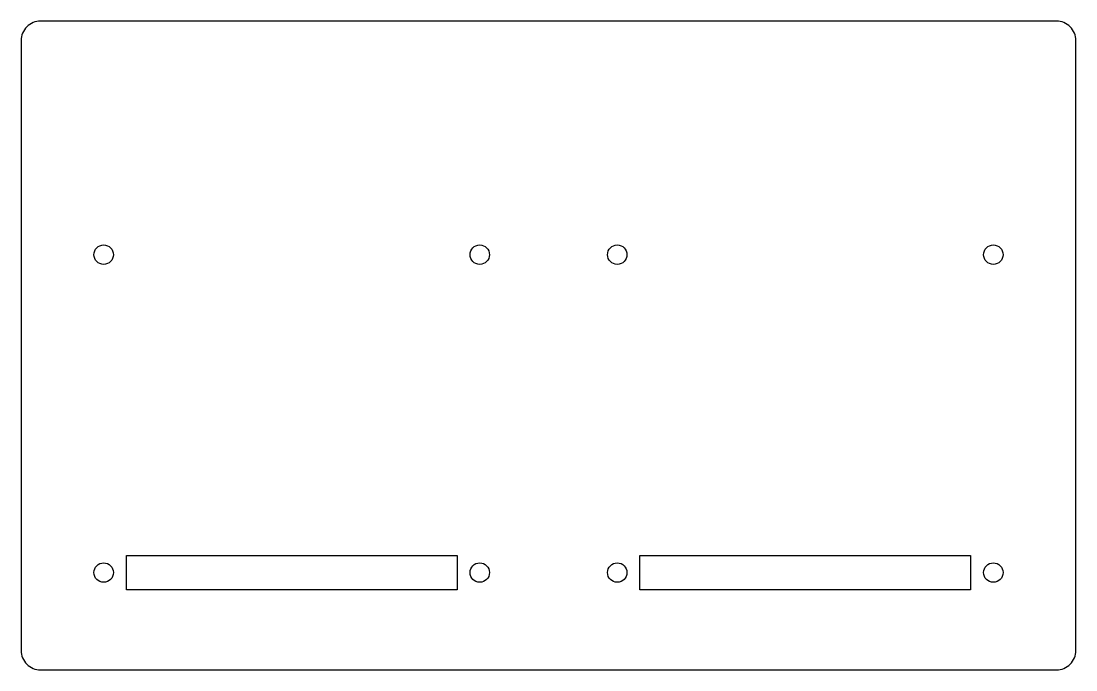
# Model space of a CAD drawing. Header units: millimetres. Extents: x -81 to 81, y -50 to 50.
import ezdxf

# ---------------------------------------------------------------- set-up
doc = ezdxf.new("R2010")
doc.units = ezdxf.units.MM

msp = doc.modelspace()

# ---------------------------------------------------------------- linework, layer by layer
msp.add_lwpolyline([(78.34, -50, 0.414214), (81.34, -47), (81.34, 47, 0.414214), (78.34, 50), (-78.34, 50, 0.414214), (-81.34, 47), (-81.34, -47, 0.414214), (-78.34, -50)], format="xyb", close=True)
for points in [[(-14.1, -32.35), (-14.1, -37.65), (-65.1, -37.65), (-65.1, -32.35)], [(65.1, -32.35), (65.1, -37.65), (14.1, -37.65), (14.1, -32.35)]]:
    msp.add_lwpolyline(points, close=True)
for centre in [(-68.6, 14), (-10.6, 14), (10.6, 14), (68.6, 14), (-68.6, -35), (-10.6, -35), (10.6, -35), (68.6, -35)]:
    msp.add_circle(centre, 1.5)

doc.saveas('drawing.dxf')
